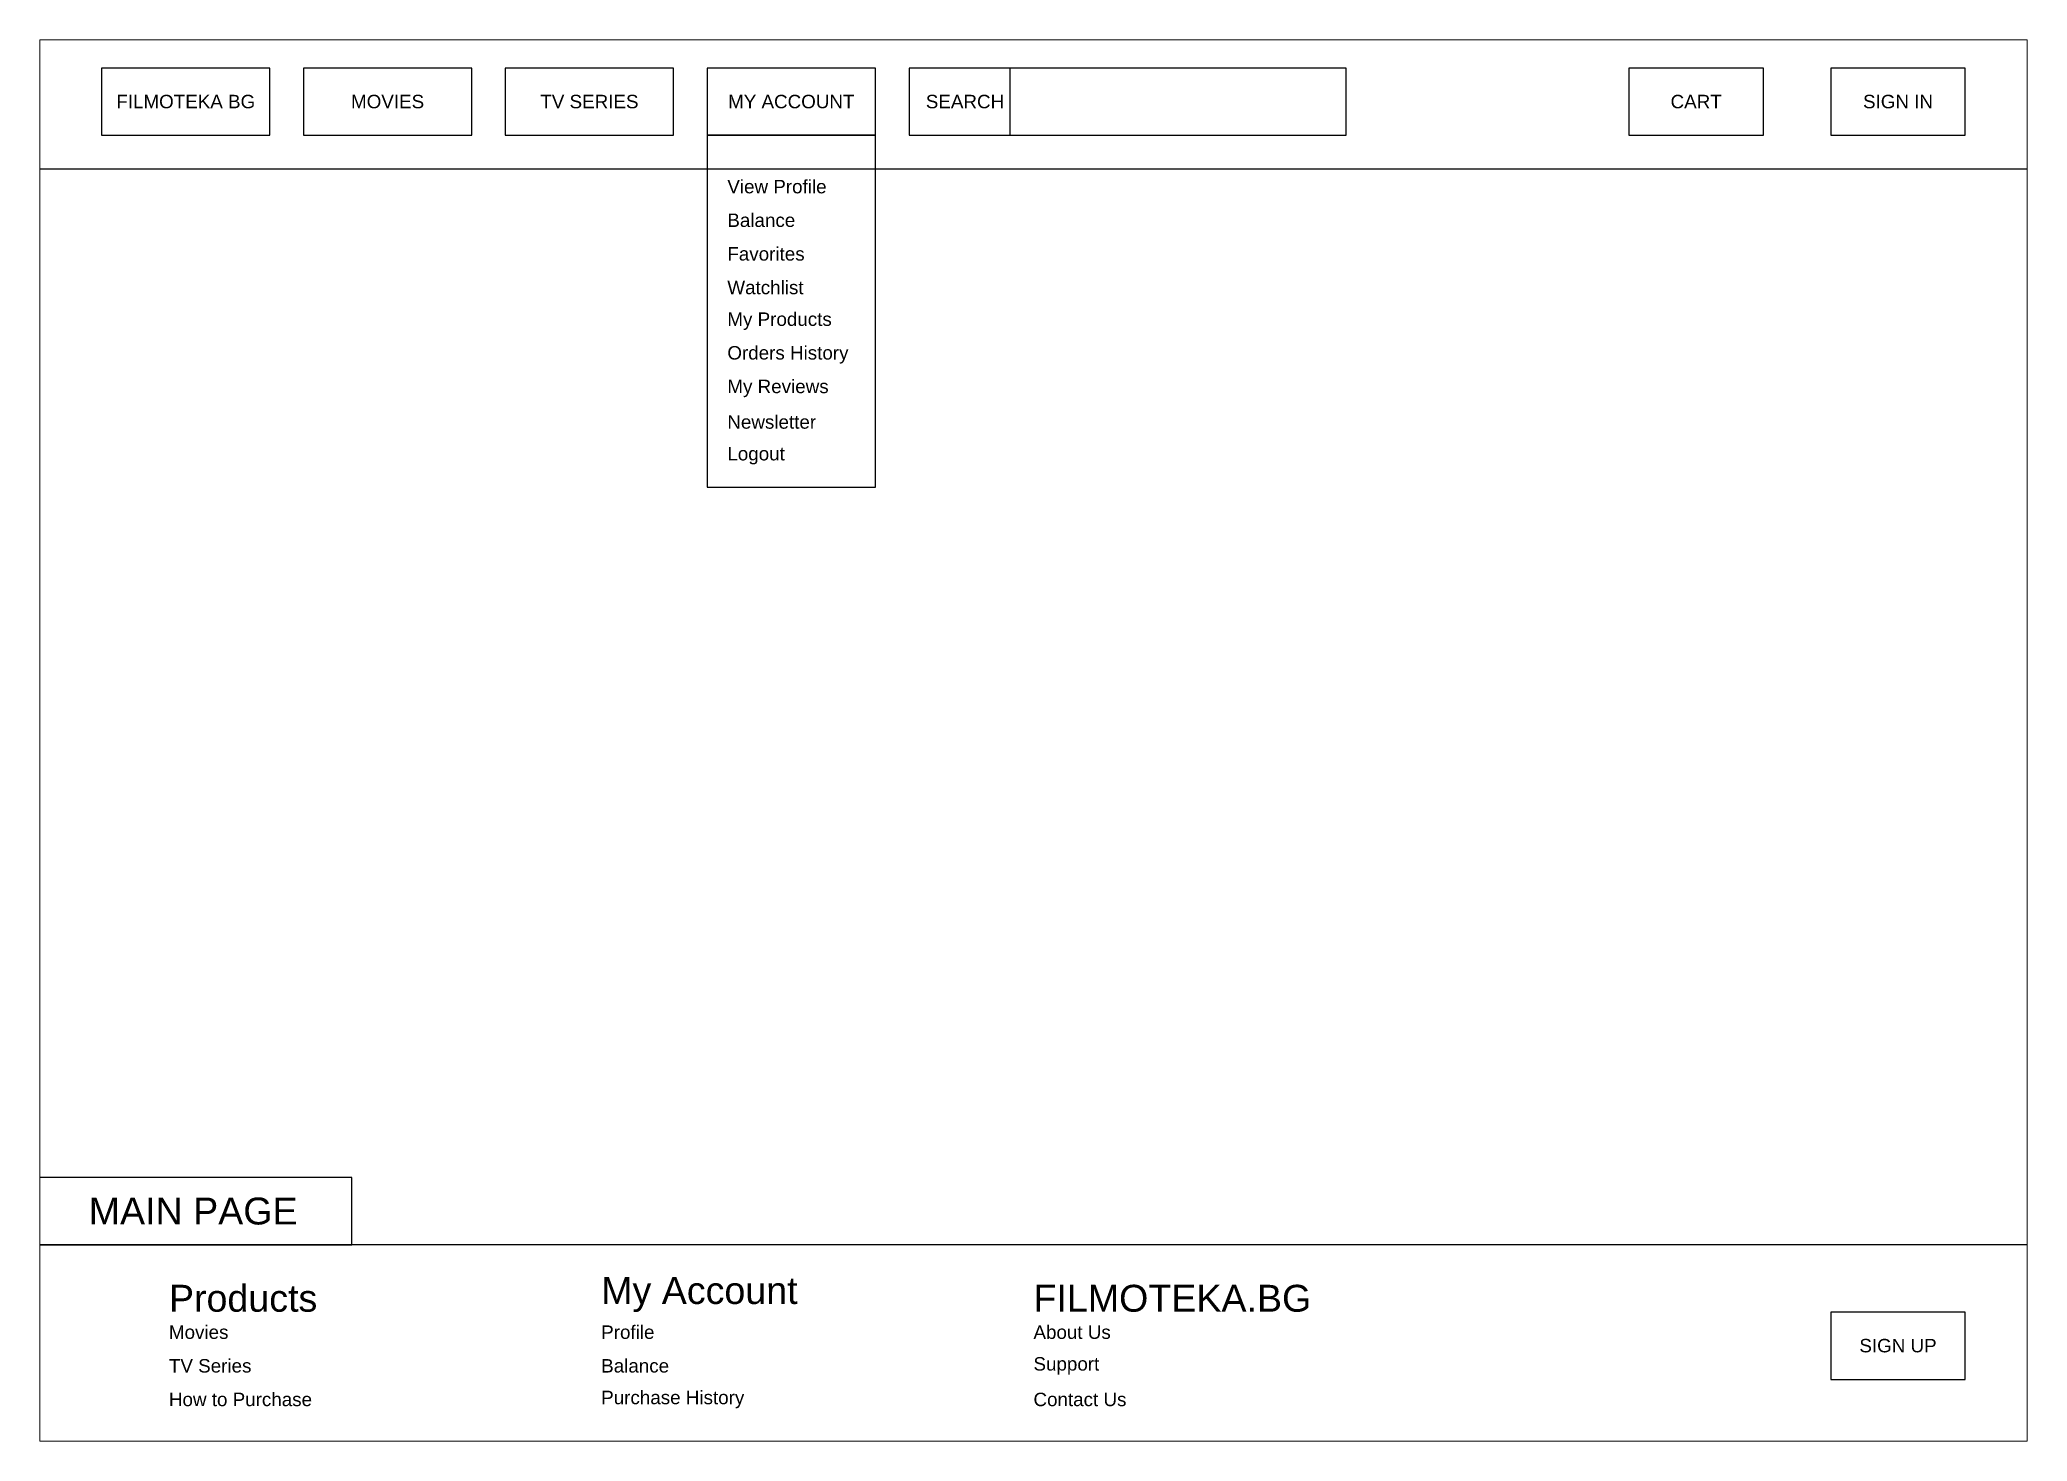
# Paper-space layout 'Main' of a CAD drawing. Header units: inches, sheet in millimetres. Extents: x 0 to 295, y 0 to 208.
# The model-space entities are those that its viewports show. They can reach past a viewport. Long polylines and large blocks are cut down to what shows.
import ezdxf

# ---------------------------------------------------------------- set-up
doc = ezdxf.new("R2010")
doc.units = ezdxf.units.IN
doc.header["$MEASUREMENT"] = 0
doc.styles.get("Standard").update_dxf_attribs({"font": 'arial.ttf'})

msp = doc.modelspace()

# ---------------------------------------------------------------- linework, layer by layer
for points in [[(697.79, 1298.89), (697.79, 1088.89), (994.79, 1088.89), (994.79, 1298.89)], [(697.79, 1298.89), (697.79, 1278.89), (994.79, 1278.89), (994.79, 1298.89)], [(707.79, 1293.89), (707.79, 1283.89), (732.79, 1283.89), (732.79, 1293.89)], [(737.79, 1293.89), (737.79, 1283.89), (762.79, 1283.89), (762.79, 1293.89)], [(767.79, 1293.89), (767.79, 1283.89), (792.79, 1283.89), (792.79, 1293.89)], [(797.79, 1293.89), (797.79, 1283.89), (822.79, 1283.89), (822.79, 1293.89)], [(827.79, 1293.89), (827.79, 1283.89), (892.79, 1283.89), (892.79, 1293.89)], [(934.79, 1293.89), (934.79, 1283.89), (954.79, 1283.89), (954.79, 1293.89)], [(964.79, 1293.89), (964.79, 1283.89), (984.79, 1283.89), (984.79, 1293.89)], [(797.79, 1283.89), (797.79, 1231.54), (822.79, 1231.54), (822.79, 1283.89)], [(697.79, 1128.89), (697.79, 1118.89), (744.99, 1118.89), (744.99, 1128.89)], [(697.79, 1118.89), (697.79, 1088.89), (994.79, 1088.89), (994.79, 1118.89)], [(964.79, 1108.89), (964.79, 1098.89), (984.79, 1098.89), (984.79, 1108.89)]]:
    msp.add_lwpolyline(points, close=True)
msp.add_lwpolyline([(842.79, 1293.89), (842.79, 1283.89)])

# ---------------------------------------------------------------- texts
for s, width, insert, char_height, attachment_point in [('FILMOTEKA BG', 23.0842, (720.29, 1288.89), 2, 5), ('MOVIES', 23.0842, (750.29, 1288.89), 2, 5), ('TV SERIES', 23.0842, (780.29, 1288.89), 2, 5), ('MY ACCOUNT', 23.0842, (810.29, 1288.89), 2, 5), ('SEARCH', 23.0842, (830.29, 1288.89), 2, 4), ('CART', 23.0842, (944.79, 1288.89), 2, 5), ('SIGN IN', 23.0842, (974.79, 1288.89), 2, 5), ('My Account', 30.4886, (782.04, 1108.89), 4, 7), ('Products', 23.0842, (717.79, 1108.89), 4, 7), ('FILMOTEKA.BG', 23.0842, (846.29, 1108.89), 4, 7), ('SIGN UP', 23.0842, (974.79, 1103.89), 2, 5)]:
    msp.add_mtext_dynamic_manual_height_columns(s, width=width, gutter_width=1, heights=[0], dxfattribs=dict(insert=insert, char_height=char_height, attachment_point=attachment_point))
at = {"color": 5, "char_height": 2, "attachment_point": 4}
for s, insert in [('View Profile', (800.79, 1276.24)), ('Balance', (800.79, 1271.24)), ('Favorites', (800.79, 1266.24)), ('Watchlist', (800.79, 1261.24)), ('My Products', (800.79, 1256.24)), ('Orders History', (800.79, 1251.24)), ('My Reviews', (800.79, 1246.24)), ('Newsletter', (800.79, 1241.24)), ('Logout', (800.79, 1236.24)), ('Movies', (717.79, 1105.89)), ('Profile', (782.04, 1105.89)), ('About Us', (846.29, 1105.89)), ('TV Series', (717.79, 1100.89)), ('Balance', (782.04, 1100.89)), ('Support', (846.29, 1100.89)), ('How to Purchase', (717.79, 1095.89)), ('Purchase History', (782.04, 1095.89)), ('Contact Us', (846.29, 1095.89))]:
    msp.add_mtext_dynamic_manual_height_columns(s, width=23.0842, gutter_width=1, heights=[0], dxfattribs=dict(at, insert=insert))
at = {"color": 1, "insert": (721.39, 1123.89), "char_height": 4, "attachment_point": 5}
msp.add_mtext_dynamic_manual_height_columns('MAIN PAGE', width=43.8721, gutter_width=1, heights=[0], dxfattribs=at)

psp = doc.layouts.new('Main')

# ---------------------------------------------------------------- viewports
at = {"layer": '0'}
psp.add_viewport(center=(147.7, 104.21), size=(295.41, 208.4145), view_center_point=(846.29, 1193.89), view_height=208.4145, dxfattribs=at)

doc.saveas('drawing.dxf')
